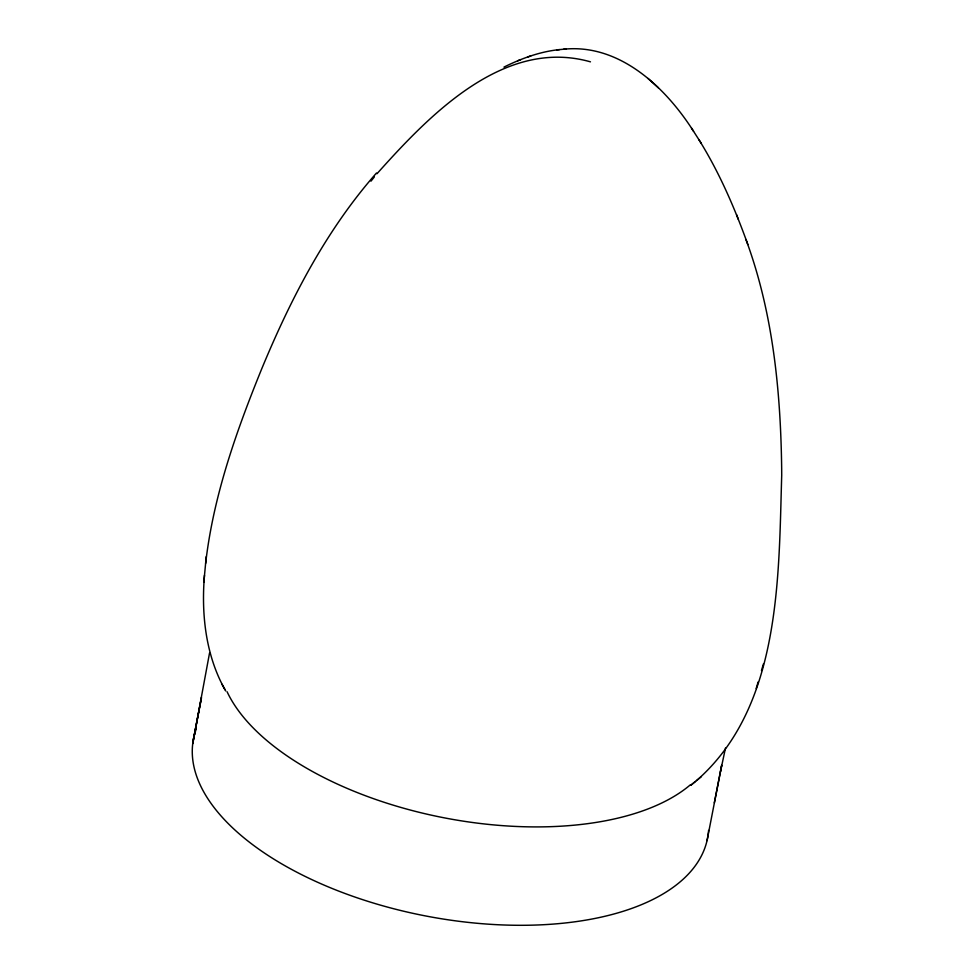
<?xml version="1.0" encoding="UTF-8"?>
<svg xmlns="http://www.w3.org/2000/svg" width="974" height="974" viewBox="0 0 974 974"><rect width="100%" height="100%" fill="white"/><g stroke="black" fill="none" stroke-linecap="round" stroke-linejoin="round"><path stroke-width="1.46" d="M204.479 575.293C201.216 614.192 205.636 655.198 225.006 689.726M205.624 563.471C213.087 498.189 234.868 435.439 259.303 374.795L261.775 368.696C290.8 298.701 326.132 230.217 376.5 173.007M203.858 582.148L206.257 556.568M209.544 652.994L192.718 743.759L201.472 697.591L193.449 739.047M707.039 840.599L721.697 765.235L714.319 802.868M720.492 771.493L725.484 748.044M696.58 780.564C780.99 706.686 778.591 578.142 781.708 475.422L781.672 468.847C780.673 391.317 773.052 312.703 745.962 239.519M756.177 688.545L758.137 681.946M761.473 670.538L763.446 663.903M370.972 181.164L374.357 176.927M376.962 173.749C429.217 115.309 503.814 37.316 590.463 61.837M695.448 781.452L690.736 785.324L701.39 776.607M503.935 67.121C521.358 58.489 540.046 51.573 559.514 49.601M517.669 60.778L520.773 59.633M528.152 56.869L530.842 55.883M563.69 49.224C619.659 43.367 665.766 87.599 693.561 131.307M556.617 49.893L566.028 48.992M658.448 87.891L648.039 78.456M698.894 139.672C719.372 172.483 734.761 208.229 747.837 244.535M691.503 128.118L701.134 143.141M222.011 684.259L225.725 690.968M736.563 214.645L738.304 219.284M690.481 784.715A252.668 125.183 10.9 0 1 440.954 817.186A252.668 125.183 10.9 0 1 227.076 691.723M708.573 830.408A261.787 129.7 10.9 0 1 423.069 915.45A261.787 129.7 10.9 0 1 196.334 728.808"/></g></svg>
